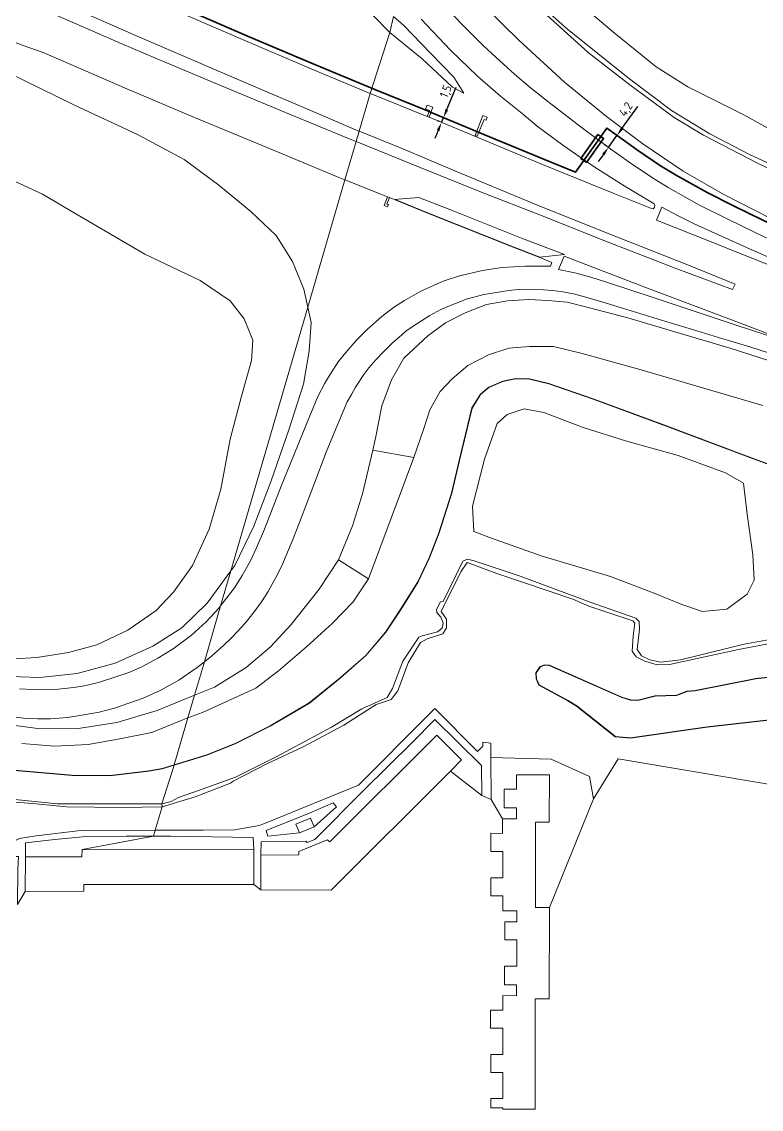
# Model space of a CAD drawing. Header units: metres. Extents: x 112942 to 118371, y 496117 to 499046.
# Drawn here: x 114960.1 to 115172.7, y 497455 to 497767.8 of the extents above; entities that cross this region are included whole.
import ezdxf

# ---------------------------------------------------------------- set-up
doc = ezdxf.new("R2010")
doc.units = ezdxf.units.M
for name, color, linetype, lineweight in [('B-WE-OG-TOPOKAART-G', 7, 'Continuous', 18), ('N-WE-KL-DATA_GLASVEZEL-G', 90, 'KL-GLASVEZEL-N', 35), ('N-WE-KL-DATA_GLASVEZEL-M', 7, 'Continuous', 18), ('N-WE-KL-DATA_GLASVEZEL_MANTELBUIS-G', 90, 'Continuous', 35)]:
    doc.layers.add(name, color=color, linetype=linetype, lineweight=lineweight)
doc.styles.add('ISO', font='isocp.shx')
doc.linetypes.add('KL-GLASVEZEL-N', pattern='A,4,-1,[101,NLCS.SHX,S=0.5,R=0,X=0,Y=0],-1,4,-1,["G",Standard,S=1,R=0,X=-0.25,Y=-0.5],-1.5', length=12.5)
doc.dimstyles.new('ISO', dxfattribs={"dimtxt": 2.5, "dimasz": 2.5, "dimexe": 1.25, "dimexo": 0.625, "dimtad": 1, "dimtxsty": 'ISO', "dimcen": 2.5, "dimadec": 0, "dimazin": 0, "dimtfac": 1, "dimtmove": 0, "dimatfit": 3, "dimfxl": 0, "dimarcsym": 0})

# ---------------------------------------------------------------- blocks, each defined once
blk = doc.blocks.new('*D68')
at = {"layer": 'Defpoints', "color": 0, "transparency": 16777216}
for p in [(115081.32, 497740.25), (115081.37, 497740.23, 6.73), (115080.79, 497738.85, 6.59)]:
    blk.add_point(p, dxfattribs=at)
at = {"layer": 'N-WE-KL-DATA_GLASVEZEL-M', "color": 0, "lineweight": -2, "transparency": 16777216}
for p, q in [((115082.29, 497742.56), (115084.97, 497749)), ((115080.21, 497739.09), (115079.59, 497739.35)), ((115080.79, 497740.47), (115080.17, 497740.73)), ((115080.75, 497738.86), (115081.32, 497740.25)), ((115079.78, 497736.56), (115078.82, 497734.25))]:
    blk.add_line(p, q, dxfattribs=at)
at = {"layer": 'N-WE-KL-DATA_GLASVEZEL-M', "color": 0, "transparency": 16777216}
for points in [[(115081.9, 497742.72), (115082.67, 497742.4), (115081.32, 497740.25)], [(115079.4, 497736.72), (115080.17, 497736.4), (115080.75, 497738.86)]]:
    blk.add_solid(points, dxfattribs=at)
at = {"layer": 'N-WE-KL-DATA_GLASVEZEL-M', "color": 0, "transparency": 16777216, "insert": (115082.21, 497747.72), "char_height": 2.5, "attachment_point": 5, "rotation": 67.3455, "style": 'ISO'}
blk.add_mtext('1,5', dxfattribs=at)
blk = doc.blocks.new('*D70')
at = {"layer": 'Defpoints', "color": 0, "transparency": 16777216}
for p in [(115131.17, 497735.09, 6.93), (115131.17, 497735.09), (115128.73, 497731.67, 6.34)]:
    blk.add_point(p, dxfattribs=at)
at = {"layer": 'N-WE-KL-DATA_GLASVEZEL-M', "color": 0, "lineweight": -2, "transparency": 16777216}
for p, q in [((115132.62, 497737.13), (115137.14, 497743.45)), ((115128.73, 497731.67), (115131.17, 497735.09)), ((115130.66, 497735.45), (115130.15, 497735.82)), ((115128.22, 497732.04), (115127.71, 497732.4)), ((115127.28, 497729.64), (115125.83, 497727.6))]:
    blk.add_line(p, q, dxfattribs=at)
at = {"layer": 'N-WE-KL-DATA_GLASVEZEL-M', "color": 0, "transparency": 16777216}
for points in [[(115132.28, 497737.37), (115132.96, 497736.88), (115131.17, 497735.09)], [(115126.94, 497729.88), (115127.62, 497729.4), (115128.73, 497731.67)]]:
    blk.add_solid(points, dxfattribs=at)
at = {"layer": 'N-WE-KL-DATA_GLASVEZEL-M', "color": 0, "transparency": 16777216, "insert": (115133.93, 497742.51), "char_height": 2.5, "attachment_point": 5, "rotation": 54.4796, "style": 'ISO'}
blk.add_mtext('4,2', dxfattribs=at)

msp = doc.modelspace()

# ---------------------------------------------------------------- linework, layer by layer
at = {"layer": 'B-WE-OG-TOPOKAART-G'}
for points, elevation in [([(115028.823, 497518.133), (115028.86, 497528.163), (115039.778, 497528.185), (115039.748, 497529.206), (115047.927, 497532.525), (115048.7, 497531.971), (115079.428, 497562.644), (115086.519, 497555.554), (115083.294, 497552.329), (115049.053, 497518.095), (115028.823, 497518.133)], -0.436), ([(115111.749, 497513.079), (115111.719, 497486.802), (115107.702, 497486.806), (115107.665, 497455.047), (115098.427, 497455.058), (115098.427, 497455.418), (115094.923, 497455.422), (115094.926, 497458.144), (115098.396, 497458.14), (115098.405, 497465.595), (115094.902, 497465.599), (115094.908, 497470.808), (115098.41, 497470.804), (115098.418, 497478.352), (115094.87, 497478.357), (115094.876, 497483.566), (115098.393, 497483.562), (115098.398, 497487.716), (115102.335, 497487.711), (115102.339, 497490.863), (115098.839, 497490.867), (115098.845, 497496.172), (115102.409, 497496.167), (115102.418, 497503.813), (115098.913, 497503.817), (115098.919, 497508.938), (115102.439, 497508.934), (115102.442, 497512.135), (115098.408, 497512.139), (115098.413, 497516.408), (115094.921, 497516.412), (115094.927, 497521.575), (115098.365, 497521.571), (115098.373, 497529.216), (115094.912, 497529.22), (115094.918, 497534.407), (115098.328, 497534.403), (115098.333, 497538.534), (115102.309, 497538.53), (115102.313, 497541.747), (115098.73, 497541.751), (115098.736, 497547.064), (115102.345, 497547.06), (115102.35, 497551.204), (115111.749, 497551.193), (115111.733, 497537.578), (115107.775, 497537.582), (115107.747, 497513.084), (115111.749, 497513.079)], -0.524), ([(115039.941, 497534.534), (115038.889, 497537.071), (115043.071, 497538.805), (115044.123, 497536.269), (115039.941, 497534.534)], -0.401), ([(115026.813, 497519.651), (114977.959, 497519.654), (114977.981, 497517.725), (114961.068, 497517.7), (114961.192, 497527.677), (114977.358, 497527.688), (114977.45, 497529.732), (115026.775, 497529.666), (115026.813, 497519.651)], -0.484)]:
    msp.add_lwpolyline(points, close=True, dxfattribs=dict(at, elevation=elevation))
for points in [[(115066.954, 497769.328, 5.147), (115065.907, 497764.714, 6.425), (115061.052, 497769.7, 6.333), (115056.823, 497772.082, 6.28), (115051.154, 497773.511, 6.29), (115044.651, 497773.774, 6.333), (115035.986, 497773.614, 6.27), (115027.538, 497775.406, 6.243), (115021.17, 497777.174, 6.187), (115000.304, 497785.128, 6.173), (114978.839, 497793.697, 6.127), (114960.274, 497800.703, 6.173), (114940.834, 497808.047, 6.087)], [(114940.834, 497808.047, 6.087), (114960.274, 497800.703, 6.173), (114978.839, 497793.697, 6.127), (115000.304, 497785.128, 6.173), (115021.17, 497777.174, 6.187), (115027.538, 497775.406, 6.243), (115035.986, 497773.614, 6.27), (115044.651, 497773.774, 6.333), (115051.154, 497773.511, 6.29), (115056.823, 497772.082, 6.28), (115061.052, 497769.7, 6.333), (115065.907, 497764.714, 6.425)], [(115057.09, 497736.345, 6.927), (115056.219, 497733.361, 6.952), (115053.588, 497734.428, 6.955), (115037.068, 497741.294, 6.953), (115016.357, 497749.88, 6.938), (115001.555, 497756.091, 6.92), (114988.857, 497761.511, 6.92), (114972.2, 497768.714, 6.95), (114951.597, 497777.71, 6.935), (114936.743, 497784.221, 6.869), (114922.036, 497790.915, 6.884), (114914.764, 497794.425, 6.794), (114915.524, 497797.889, 6.86), (114929.485, 497791.73, 6.83), (114952.513, 497781.63, 6.851), (114971.258, 497773.385, 6.908), (114993.98, 497763.432, 6.893), (115007.571, 497757.549, 6.893), (115026.012, 497749.573, 6.941), (115042.692, 497742.519, 6.926), (115055.879, 497736.836, 6.925), (115057.09, 497736.345, 6.927)], [(115065.907, 497764.714, 6.425), (115060.26, 497747.213, 6.669), (115042.175, 497754.803, 6.725), (115024.255, 497762.424, 6.695), (115008.937, 497769.044, 6.653), (114992.839, 497776.064, 6.728), (114977.402, 497782.815, 6.68), (114977.446, 497783.443, 6.647), (114965.124, 497789.659, 6.659), (114961.531, 497791.508, 6.644), (114954.486, 497795.459, 6.542)], [(114954.486, 497795.459, 6.542), (114961.531, 497791.508, 6.644), (114965.124, 497789.659, 6.659), (114977.446, 497783.443, 6.647), (114977.402, 497782.815, 6.68), (114992.839, 497776.064, 6.728), (115008.937, 497769.044, 6.653), (115024.255, 497762.424, 6.695), (115042.175, 497754.803, 6.725), (115060.26, 497747.213, 6.669)], [(115060.26, 497747.213, 6.669), (115057.09, 497736.345, 6.927), (115055.879, 497736.836, 6.925), (115042.692, 497742.519, 6.926), (115026.012, 497749.573, 6.941), (115007.571, 497757.549, 6.893), (114993.98, 497763.432, 6.893), (114971.258, 497773.385, 6.908), (114952.513, 497781.63, 6.851)], [(114951.597, 497777.71, 6.935), (114972.2, 497768.714, 6.95), (114988.857, 497761.511, 6.92), (115001.555, 497756.091, 6.92), (115016.357, 497749.88, 6.938), (115037.068, 497741.294, 6.953), (115053.588, 497734.428, 6.955), (115056.219, 497733.361, 6.952)], [(115102.938, 497778.125, -0.739), (115116.968, 497765.648, -0.739), (115134.434, 497751.674, -0.739), (115146.905, 497742.281, -0.739), (115157.899, 497735.577, -0.739), (115169.471, 497729.597, -0.739), (115182.924, 497723.459, -0.739)], [(115182.924, 497723.459, -0.739), (115169.471, 497729.597, -0.739), (115157.899, 497735.577, -0.739), (115146.905, 497742.281, -0.739), (115134.434, 497751.674, -0.739), (115116.968, 497765.648, -0.739), (115102.938, 497778.125, -0.739)], [(115182.284, 497732.865, -0.656), (115167.619, 497741.016, -0.682), (115151.53, 497749.104, -0.656), (115142.41, 497754.838, -0.662), (115130.353, 497764.626, -0.593), (115117.368, 497775.798, -0.659)], [(115117.368, 497775.798, -0.659), (115130.353, 497764.626, -0.593), (115142.41, 497754.838, -0.662), (115151.53, 497749.104, -0.656), (115167.619, 497741.016, -0.682), (115182.284, 497732.865, -0.656)], [(115182.644, 497701.614, 6.67), (115171.072, 497707.12, 6.667), (115162.828, 497711.156, 6.643), (115155.139, 497715.009, 6.58), (115150.937, 497717.305, 6.526), (115145.891, 497720.138, 6.511), (115141.446, 497722.902, 6.451), (115134.681, 497727.424, 6.406), (115128.73, 497731.672, 6.343), (115121.248, 497737.211, 6.262), (115112.168, 497744.236, 6.169), (115106.192, 497748.946, 6.055), (115101.776, 497752.741, 5.965), (115096.332, 497757.626, 5.842), (115092.808, 497760.92, 5.734), (115088.217, 497765.473, 5.596), (115083.053, 497770.792, 5.461)], [(115083.053, 497770.792, 5.461), (115088.217, 497765.473, 5.596), (115092.808, 497760.92, 5.734), (115096.332, 497757.626, 5.842), (115101.776, 497752.741, 5.965), (115106.192, 497748.946, 6.055), (115112.168, 497744.236, 6.169), (115121.248, 497737.211, 6.262), (115128.73, 497731.672, 6.343), (115134.681, 497727.424, 6.406), (115141.446, 497722.902, 6.451), (115145.891, 497720.138, 6.511), (115150.937, 497717.305, 6.526), (115155.139, 497715.009, 6.58), (115162.828, 497711.156, 6.643), (115171.072, 497707.12, 6.667), (115182.644, 497701.614, 6.67)], [(115175.599, 497711.119, 5.917), (115161.906, 497718.139, 5.893), (115150.227, 497724.868, 5.725), (115138.631, 497732.669, 5.563), (115128.19, 497740.557, 5.248), (115116.128, 497750.438, 5.053), (115102.96, 497762.536, 4.858), (115093.34, 497772.046, 4.618)], [(115093.34, 497772.046, 4.618), (115102.96, 497762.536, 4.858), (115116.128, 497750.438, 5.053), (115128.19, 497740.557, 5.248), (115138.631, 497732.669, 5.563), (115150.227, 497724.868, 5.725), (115161.906, 497718.139, 5.893), (115175.599, 497711.119, 5.917), (115193.465, 497702.893, 5.98), (115217.603, 497691.942, 6.178), (115243.978, 497681.027, 6.382), (115268.748, 497671.713, 6.37), (115290.449, 497662.85, 6.382), (115291.738, 497662.366, 6.387)], [(115109.04, 497771.52, -0.309), (115122.924, 497759.012, -0.275), (115134.929, 497749.668, -0.252), (115147.608, 497740.324, -0.195), (115156.089, 497735.171, -0.178), (115171.8, 497727.026, -0.146), (115192.538, 497717.089, -0.135)], [(115192.538, 497717.089, -0.135), (115171.8, 497727.026, -0.146), (115156.089, 497735.171, -0.178), (115147.608, 497740.324, -0.195), (115134.929, 497749.668, -0.252), (115122.924, 497759.012, -0.275), (115109.04, 497771.52, -0.309)], [(115178.008, 497671.584, 6.769), (115169.381, 497674.293, 6.682), (115160.394, 497677.026, 6.631), (115152.939, 497679.317, 6.604), (115145.269, 497681.625, 6.571), (115130.29, 497686.257, 6.466), (115124.909, 497687.894, 6.451), (115121.193, 497688.92, 6.424), (115118.659, 497689.566, 6.463), (115115.649, 497690.121, 6.394), (115112.751, 497690.493, 6.343), (115110.024, 497690.731, 6.34), (115106.379, 497690.886, 6.289), (115102.779, 497690.813, 6.253), (115100.131, 497690.573, 6.22), (115092.953, 497689.363, 6.124), (115087.873, 497688.016, 6.019), (115086.052, 497687.268, 5.953), (115083.561, 497686.346, 5.989), (115080.59, 497685.028, 5.929), (115077.405, 497683.31, 5.902), (115073.947, 497681.181, 5.818), (115070.603, 497678.889, 5.773), (115069.297, 497677.726, 5.749), (115066.651, 497675.444, 5.68), (115064.157, 497672.984, 5.59), (115061.892, 497670.579, 5.545), (115059.853, 497668.309, 5.479), (115058.459, 497666.338, 5.407), (115055.996, 497662.697, 5.278), (115054.84, 497660.649, 5.254), (115053.67, 497658.463, 5.215), (115049.949, 497649.549, 4.99), (115047.601, 497644.001, 4.87), (115044.1, 497634.658, 4.738), (115041.735, 497628.607, 4.627), (115039.278, 497622.065, 4.471), (115037.834, 497618.436, 4.33), (115036.5, 497615.259, 4.231), (115035.161, 497612.049, 4.132), (115033.383, 497608.446, 3.988), (115032.305, 497606.407, 3.868), (115030.954, 497603.989, 3.802), (115029.002, 497600.994, 3.664), (115027.208, 497598.455, 3.526), (115025.185, 497595.898, 3.424), (115023.467, 497593.919, 3.304), (115020.607, 497590.864, 3.145), (115018.123, 497588.418, 2.998), (115014.657, 497585.369, 2.896), (115012.584, 497583.766, 2.813), (115017.278, 497599.86, 2.871), (115018.282, 497601.157, 3.004), (115021.209, 497605.05, 3.22), (115023.483, 497608.575, 3.364), (115025.81, 497612.76, 3.547), (115027.487, 497616.323, 3.715), (115029.835, 497621.854, 3.895), (115034.663, 497634.242, 4.474), (115038.292, 497643.181, 4.873), (115042.219, 497652.886, 5.239), (115043.826, 497656.782, 5.362), (115045.234, 497660.033, 5.473), (115047.231, 497663.894, 5.614), (115048.88, 497666.61, 5.68), (115051.07, 497669.997, 5.785), (115053.239, 497672.701, 5.857), (115056.212, 497676.12, 5.965), (115059.499, 497679.406, 6.082), (115063.594, 497683.018, 6.172), (115066.919, 497685.616, 6.226), (115070.101, 497687.683, 6.238), (115074.803, 497690.365, 6.328), (115081.188, 497693.21, 6.412), (115085.932, 497694.722, 6.502), (115092.551, 497696.246, 6.595), (115098.062, 497697.125, 6.61), (115104.842, 497697.502, 6.676), (115112.099, 497697.514, 6.748), (115112.491, 497698.631, 6.778), (115109.052, 497699.991, 6.721), (115101.354, 497703.036, 6.757), (115076.582, 497712.899, 6.721), (115067.416, 497716.584, 6.679), (115065.776, 497717.243, 6.649), (115065.262, 497717.45, 6.655), (115053.014, 497722.373, 6.707), (115056.219, 497733.361, 6.952), (115074.651, 497725.885, 6.934), (115092.95, 497718.491, 6.922), (115108.734, 497712.384, 6.949), (115128.653, 497704.426, 6.991), (115147.902, 497696.996, 7.009), (115164.391, 497690.787, 7.045), (115165.145, 497692.364, 7.057), (115151.281, 497697.971, 7), (115131.859, 497705.662, 6.97), (115109.498, 497714.617, 6.943), (115085.288, 497724.616, 6.871), (115068.98, 497731.526, 6.949), (115057.09, 497736.345, 6.927), (115060.26, 497747.213, 6.669), (115060.988, 497746.907, 6.667), (115076.662, 497740.595, 6.597), (115077.176, 497740.359, 6.558), (115092.331, 497734.015, 6.676), (115109.786, 497726.816, 6.712), (115130.082, 497718.572, 6.742), (115141.074, 497714.098, 6.733), (115141.622, 497714.06, 6.742), (115141.96, 497714.427, 6.748), (115142.078, 497715.024, 6.748), (115141.925, 497715.434, 6.733), (115140.934, 497716.021, 6.697), (115133.211, 497720.646, 6.679), (115124.335, 497726.322, 6.679), (115115.618, 497732.37, 6.649), (115108.22, 497737.808, 6.547), (115103.895, 497741.398, 6.493), (115097.733, 497746.448, 6.322), (115091.225, 497752.118, 6.223), (115083.328, 497759.621, 5.974), (115074.905, 497768.565, 5.608)], [(115091.225, 497752.118, 6.223), (115097.733, 497746.448, 6.322), (115103.895, 497741.398, 6.493), (115108.22, 497737.808, 6.547), (115115.618, 497732.37, 6.649), (115124.335, 497726.322, 6.679), (115133.211, 497720.646, 6.679), (115140.934, 497716.021, 6.697), (115141.925, 497715.434, 6.733), (115142.078, 497715.024, 6.748), (115141.96, 497714.427, 6.748), (115141.622, 497714.06, 6.742), (115141.074, 497714.098, 6.733), (115130.082, 497718.572, 6.742), (115109.786, 497726.816, 6.712), (115092.331, 497734.015, 6.676), (115077.176, 497740.359, 6.558), (115078.25, 497743.294, 6.567), (115076.638, 497743.883, 6.63), (115076.189, 497742.653, 6.637), (115077.269, 497742.258, 6.61), (115076.662, 497740.595, 6.597), (115060.988, 497746.907, 6.667), (115060.26, 497747.213, 6.669), (115065.907, 497764.714, 6.425), (115075.192, 497757.133, 6.499), (115083.947, 497748.985, 6.522), (115087.132, 497747.289, 6.25), (115084.333, 497751.862, 5.918), (115077.603, 497758.813, 5.531), (115069.953, 497766.782, 5.193), (115066.954, 497769.328, 5.147)], [(115066.954, 497769.328, 5.147), (115069.953, 497766.782, 5.193), (115077.603, 497758.813, 5.531), (115084.333, 497751.862, 5.918), (115087.132, 497747.289, 6.25), (115083.947, 497748.985, 6.522), (115075.192, 497757.133, 6.499), (115065.907, 497764.714, 6.425), (115066.954, 497769.328, 5.147)], [(115074.905, 497768.565, 5.608), (115083.328, 497759.621, 5.974), (115091.225, 497752.118, 6.223)], [(114946.507, 497766.326, 6.638), (114960.486, 497761.022, 6.689), (114966.281, 497758.97, 6.71), (114971.307, 497756.739, 6.71), (114990.285, 497748.549, 6.701), (115009.715, 497740.334, 6.692), (115033.648, 497730.391, 6.686), (115050.555, 497723.362, 6.718), (115053.014, 497722.373, 6.707)], [(115056.219, 497733.361, 6.952), (115053.014, 497722.373, 6.707), (115050.555, 497723.362, 6.718), (115033.648, 497730.391, 6.686), (115009.715, 497740.334, 6.692), (114990.285, 497748.549, 6.701), (114971.307, 497756.739, 6.71), (114966.281, 497758.97, 6.71), (114960.486, 497761.022, 6.689), (114946.507, 497766.326, 6.638)], [(114956.074, 497753.233, 6.2), (114975.119, 497743.912, 6.113), (114993.547, 497735.333, 6.047), (115006.762, 497728.191, 6.11), (115016.766, 497720.866, 5.717), (115025.923, 497713.272, 5.7), (115033.265, 497706.345, 5.663), (115037.91, 497698.832, 5.54), (115041.229, 497690.903, 5.41), (115042.338, 497685.771, 5.28)], [(115053.014, 497722.373, 6.707), (115042.338, 497685.771, 5.28), (115041.229, 497690.903, 5.41), (115037.91, 497698.832, 5.54), (115033.265, 497706.345, 5.663), (115025.923, 497713.272, 5.7), (115016.766, 497720.866, 5.717), (115006.762, 497728.191, 6.11), (114993.547, 497735.333, 6.047), (114975.119, 497743.912, 6.113), (114956.074, 497753.233, 6.2)], [(115078.25, 497743.294, 6.567), (115077.176, 497740.359, 6.558), (115076.662, 497740.595, 6.597), (115077.269, 497742.258, 6.61), (115076.189, 497742.653, 6.637), (115076.638, 497743.883, 6.63), (115078.25, 497743.294, 6.567)], [(115090.405, 497735.135, 6.658), (115091.016, 497734.897, 6.667), (115093.005, 497739.747, 6.403), (115093.62, 497739.517, 6.409), (115093.908, 497740.365, 6.403), (115092.642, 497740.89, 6.409), (115090.405, 497735.135, 6.658)], [(115090.405, 497735.135, 6.658), (115092.642, 497740.89, 6.409), (115093.908, 497740.365, 6.403), (115093.62, 497739.517, 6.409), (115093.005, 497739.747, 6.403), (115091.016, 497734.897, 6.667), (115090.405, 497735.135, 6.658)], [(115056.219, 497733.361, 6.952), (115057.09, 497736.345, 6.927), (115068.98, 497731.526, 6.949), (115085.288, 497724.616, 6.871), (115109.498, 497714.617, 6.943), (115131.859, 497705.662, 6.97), (115151.281, 497697.971, 7), (115165.145, 497692.364, 7.057), (115164.391, 497690.787, 7.045), (115147.902, 497696.996, 7.009), (115128.653, 497704.426, 6.991), (115108.734, 497712.384, 6.949), (115092.95, 497718.491, 6.922), (115074.651, 497725.885, 6.934), (115056.219, 497733.361, 6.952)], [(114958.054, 497721.998, -0.173), (114966.082, 497718.248, -0.145), (114975.684, 497712.538, -0.235), (114995.515, 497700.972, -0.256), (115011.414, 497693.367, -0.273), (115020.04, 497687.586, -0.257), (115024.052, 497682.406, -0.21), (115026.537, 497676.284, -0.063), (115026.094, 497670.355, 0.2), (115023.222, 497660.128, -0.121), (115019.976, 497647.737, -0.211), (115017.314, 497633.355, -0.274), (115013.957, 497621.884, -0.293), (115009.159, 497611.444, -0.367), (115003.747, 497603.786, -0.507), (114998.736, 497598.447, -0.523), (114990.626, 497592.834, -0.39), (114981.674, 497588.619, -0.307), (114973.546, 497586.386, -0.367), (114964.461, 497585.002, -0.34), (114951.466, 497584.219, -0.34)], [(114951.466, 497584.219, -0.34), (114964.461, 497585.002, -0.34), (114973.546, 497586.386, -0.367), (114981.674, 497588.619, -0.307), (114990.626, 497592.834, -0.39), (114998.736, 497598.447, -0.523), (115003.747, 497603.786, -0.507), (115009.159, 497611.444, -0.367), (115013.957, 497621.884, -0.293), (115017.314, 497633.355, -0.274), (115019.976, 497647.737, -0.211), (115023.222, 497660.128, -0.121), (115026.094, 497670.355, 0.2), (115026.537, 497676.284, -0.063), (115024.052, 497682.406, -0.21), (115020.04, 497687.586, -0.257), (115011.414, 497693.367, -0.273), (114995.515, 497700.972, -0.256), (114975.684, 497712.538, -0.235), (114966.082, 497718.248, -0.145), (114958.054, 497721.998, -0.173)], [(115053.014, 497722.373, 6.707), (115065.262, 497717.45, 6.655), (115064.273, 497714.992, 6.577), (115065.254, 497714.593, 6.577), (115065.511, 497715.221, 6.577), (115065.039, 497715.401, 6.577), (115065.776, 497717.243, 6.649), (115067.416, 497716.584, 6.679), (115076.582, 497712.899, 6.721), (115101.354, 497703.036, 6.757), (115109.052, 497699.991, 6.721), (115112.491, 497698.631, 6.778), (115112.099, 497697.514, 6.748), (115104.842, 497697.502, 6.676), (115098.062, 497697.125, 6.61), (115092.551, 497696.246, 6.595), (115085.932, 497694.722, 6.502), (115081.188, 497693.21, 6.412), (115074.803, 497690.365, 6.328), (115070.101, 497687.683, 6.238), (115066.919, 497685.616, 6.226), (115063.594, 497683.018, 6.172), (115059.499, 497679.406, 6.082), (115056.212, 497676.12, 5.965), (115053.239, 497672.701, 5.857), (115051.07, 497669.997, 5.785), (115048.88, 497666.61, 5.68), (115047.231, 497663.894, 5.614), (115045.234, 497660.033, 5.473), (115043.826, 497656.782, 5.362), (115042.219, 497652.886, 5.239), (115038.292, 497643.181, 4.873), (115034.663, 497634.242, 4.474), (115029.835, 497621.854, 3.895), (115027.487, 497616.323, 3.715), (115025.81, 497612.76, 3.547), (115023.483, 497608.575, 3.364), (115021.209, 497605.05, 3.22), (115018.282, 497601.157, 3.004), (115017.278, 497599.86, 2.871), (115020.197, 497609.865, 2.693), (115021.377, 497611.478, 2.79), (115026.769, 497622.778, 3.427), (115031.785, 497635.777, 3.953), (115036.91, 497650.468, 4.693), (115041.042, 497663.598, 4.807), (115042.754, 497673.124, 4.88), (115043.307, 497681.287, 5.167), (115042.338, 497685.771, 5.28), (115053.014, 497722.373, 6.707)], [(115065.776, 497717.243, 6.649), (115065.039, 497715.401, 6.577), (115065.511, 497715.221, 6.577), (115065.254, 497714.593, 6.577), (115064.273, 497714.992, 6.577), (115065.262, 497717.45, 6.655), (115065.776, 497717.243, 6.649)], [(115116.067, 497700.881, 6.808), (115109.052, 497700.077, 6.721), (115101.354, 497703.122, 6.757), (115076.582, 497712.985, 6.721), (115067.416, 497716.67, 6.679), (115068.276, 497716.817, 6.709), (115074.245, 497717.289, 6.775), (115083.591, 497713.632, 6.79), (115103.759, 497705.618, 6.808), (115116.067, 497700.881, 6.808)], [(115142.582, 497710.715, 6.866), (115144.077, 497714.471, 6.708), (115148.738, 497711.984, 6.711), (115153.36, 497709.717, 6.76), (115168.415, 497702.912, 6.797), (115188.772, 497693.939, 6.846), (115214.608, 497682.504, 6.863), (115214.564, 497682.361, 6.863), (115184.336, 497694.103, 6.903), (115158.278, 497704.502, 6.891), (115142.582, 497710.715, 6.866)], [(115183.982, 497674.498, 6.917), (115164.892, 497680.768, 6.957), (115141.586, 497688.47, 6.817), (115128.179, 497692.915, 6.797), (115123.635, 497694.327, 6.794), (115119.066, 497695.582, 6.702), (115114.338, 497696.579, 6.691), (115115.982, 497700.423, 6.806), (115139.221, 497691.469, 6.82), (115166.395, 497681.216, 6.903), (115183.982, 497674.498, 6.917)], [(115177.674, 497669.413, 6.29), (115163.766, 497673.898, 6.263), (115150.389, 497677.86, 6.003), (115134.294, 497682.675, 5.947), (115122.909, 497685.62, 5.957), (115116.848, 497687.157, 6.01), (115111.315, 497687.69, 5.937), (115105.855, 497687.961, 5.873), (115099.752, 497687.548, 5.813), (115093.671, 497686.5, 5.727), (115087.534, 497684.137, 5.537), (115081.917, 497681.278, 5.433), (115076.846, 497677.52, 5.32), (115069.919, 497671.088, 5.04), (115066.373, 497664.842, 4.847), (115063.605, 497657.396, 4.603), (115061.788, 497648.012, 4.35), (115060.978, 497644.594, 4.245), (115058.013, 497632.086, 3.863), (115055.177, 497622.859, 3.693), (115051.179, 497613.045, 3.533), (115045.561, 497604.66, 3.063), (115037.566, 497594.476, 2.53), (115031.589, 497588.078, 2.157), (115024.563, 497582.095, 1.853), (115015.527, 497576.431, 1.777), (115009.767, 497574.11, 1.712), (115012.584, 497583.766, 2.813), (115014.657, 497585.369, 2.896), (115018.123, 497588.418, 2.998), (115020.607, 497590.864, 3.145), (115023.467, 497593.919, 3.304), (115025.185, 497595.898, 3.424), (115027.208, 497598.455, 3.526), (115029.002, 497600.994, 3.664), (115030.954, 497603.989, 3.802), (115032.305, 497606.407, 3.868), (115033.383, 497608.446, 3.988), (115035.161, 497612.049, 4.132), (115036.5, 497615.259, 4.231), (115037.834, 497618.436, 4.33), (115039.278, 497622.065, 4.471), (115041.735, 497628.607, 4.627), (115044.1, 497634.658, 4.738), (115047.601, 497644.001, 4.87), (115049.949, 497649.549, 4.99), (115053.67, 497658.463, 5.215), (115054.84, 497660.649, 5.254), (115055.996, 497662.697, 5.278), (115058.459, 497666.338, 5.407), (115059.853, 497668.309, 5.479), (115061.892, 497670.579, 5.545), (115064.157, 497672.984, 5.59), (115066.651, 497675.444, 5.68), (115069.297, 497677.726, 5.749), (115070.603, 497678.889, 5.773), (115073.947, 497681.181, 5.818), (115077.405, 497683.31, 5.902), (115080.59, 497685.028, 5.929), (115083.561, 497686.346, 5.989), (115086.052, 497687.268, 5.953), (115087.873, 497688.016, 6.019), (115092.953, 497689.363, 6.124), (115100.131, 497690.573, 6.22), (115102.779, 497690.813, 6.253), (115106.379, 497690.886, 6.289), (115110.024, 497690.731, 6.34), (115112.751, 497690.493, 6.343), (115115.649, 497690.121, 6.394), (115118.659, 497689.566, 6.463), (115121.193, 497688.92, 6.424), (115124.909, 497687.894, 6.451), (115130.29, 497686.257, 6.466), (115145.269, 497681.625, 6.571), (115152.939, 497679.317, 6.604), (115160.394, 497677.026, 6.631), (115169.381, 497674.293, 6.682), (115178.008, 497671.584, 6.769)], [(115173.152, 497657.452, 0.139), (115138.162, 497667.672, 0.058), (115121.138, 497672.39, -0.179), (115112.956, 497674.459, -0.2), (115106.044, 497674.419, -0.356), (115100.124, 497673.943, -0.338), (115094.261, 497672.001, -0.371), (115088.332, 497668.97, -0.455), (115083.838, 497665.099, -0.416), (115080.345, 497661.487, -0.482), (115077.414, 497656.176, -0.482), (115075.636, 497650.882, -0.347), (115072.816, 497642.543, -0.455), (115060.978, 497644.594, 4.245), (115061.788, 497648.012, 4.35), (115063.605, 497657.396, 4.603), (115066.373, 497664.842, 4.847), (115069.919, 497671.088, 5.04), (115076.846, 497677.52, 5.32), (115081.917, 497681.278, 5.433), (115087.534, 497684.137, 5.537), (115093.671, 497686.5, 5.727), (115099.752, 497687.548, 5.813), (115105.855, 497687.961, 5.873), (115111.315, 497687.69, 5.937), (115116.848, 497687.157, 6.01), (115122.909, 497685.62, 5.957), (115134.294, 497682.675, 5.947), (115150.389, 497677.86, 6.003), (115163.766, 497673.898, 6.263), (115177.674, 497669.413, 6.29)], [(115042.338, 497685.771, 5.28), (115020.197, 497609.865, 2.693), (115013.417, 497600.597, 2.137), (115006.082, 497593.557, 1.92), (114997.776, 497588.23, 1.49), (114986.919, 497583.384, 1.34), (114975.993, 497580.388, 0.9), (114965.256, 497579.27, 0.73), (114953.953, 497579.65, 0.633)], [(115021.377, 497611.478, 2.79), (115020.197, 497609.865, 2.693), (115042.338, 497685.771, 5.28), (115043.307, 497681.287, 5.167), (115042.754, 497673.124, 4.88), (115041.042, 497663.598, 4.807), (115036.91, 497650.468, 4.693), (115031.785, 497635.777, 3.953), (115026.769, 497622.778, 3.427), (115021.377, 497611.478, 2.79)], [(115187.702, 497635.8, -0.871), (115166.789, 497643.531, -0.871), (115145.378, 497651.588, -0.871), (115124.351, 497659.355, -0.871), (115111.647, 497663.738, -0.871), (115106.022, 497665.164, -0.871), (115101.986, 497665.247, -0.871), (115098.376, 497664.489, -0.871), (115094.315, 497662.756, -0.871), (115091.916, 497660.732, -0.871), (115089.457, 497656.738, -0.871), (115085.806, 497641.651, -0.871), (115083.616, 497632.223, -0.871), (115079.994, 497620.835, -0.871), (115077.231, 497613.671, -0.871), (115073.966, 497606.762, -0.871), (115069.098, 497598.939, -0.871), (115064.697, 497592.288, -0.871), (115058.962, 497585.58, -0.871), (115051.601, 497579.125, -0.871), (115042.744, 497571.955, -0.871), (115031.478, 497565.348, -0.871), (115021.61, 497560.353, -0.871), (115013.289, 497556.967, -0.871), (115003.869, 497554.082, -0.871), (115007.863, 497567.579, -0.031), (115012.089, 497569.137, -0.017), (115027.38, 497576.169, -0.119), (115033.895, 497581.173, -0.233), (115041.946, 497588.02, -0.296), (115049.3, 497594.708, -0.338), (115055.387, 497601.008, -0.44), (115059.744, 497607.639, -0.535), (115072.816, 497642.543, -0.455), (115075.636, 497650.882, -0.347), (115077.414, 497656.176, -0.482), (115080.345, 497661.487, -0.482), (115083.838, 497665.099, -0.416), (115088.332, 497668.97, -0.455), (115094.261, 497672.001, -0.371), (115100.124, 497673.943, -0.338), (115106.044, 497674.419, -0.356), (115112.956, 497674.459, -0.2), (115121.138, 497672.39, -0.179), (115138.162, 497667.672, 0.058), (115173.152, 497657.452, 0.139)], [(115183.526, 497591.717, -1.091), (115167.716, 497588.792, -1.091), (115149.417, 497584.313, -1.091), (115143.83, 497583.601, -1.091), (115140.666, 497584.312, -1.091), (115138.232, 497585.431, -1.091), (115136.983, 497587.266, -1.091), (115137.642, 497593.116, -1.091), (115137.523, 497595.314, -1.091), (115136.566, 497596.249, -1.091), (115123.44, 497600.869, -1.091), (115103.4, 497608.394, -1.091), (115090.188, 497612.812, -1.091), (115088.244, 497613.286, -1.091), (115086.88, 497612.64, -1.091), (115081.204, 497601.089, -1.091), (115080.51, 497600.991, -1.091), (115079.288, 497598.817, -1.091), (115079.401, 497597.955, -1.091), (115080.544, 497596.535, -1.091), (115081.25, 497594.852, -1.091), (115080.956, 497593.374, -1.091), (115079.595, 497592.372, -1.091), (115075.184, 497591.179, -1.091), (115074.201, 497590.786, -1.091), (115069.645, 497583.945, -1.091), (115066.631, 497576.088, -1.091), (115065.147, 497573.514, -1.091), (115057.868, 497570.206, -1.091), (115049.135, 497564.927, -1.091), (115033.445, 497556.513, -1.091), (115021.515, 497550.567, -1.091), (115010.939, 497546.766, -1.091), (115005.178, 497544.741, -1.091), (115003.023, 497543.561, -1.091), (115000.371, 497542.908, -1.091), (115003.898, 497553.986, -1.091), (115013.323, 497556.873, -1.091), (115021.651, 497560.262, -1.091), (115031.526, 497565.26, -1.091), (115042.801, 497571.873, -1.091), (115051.665, 497579.049, -1.091), (115059.033, 497585.51, -1.091), (115064.777, 497592.228, -1.091), (115069.182, 497598.885, -1.091), (115074.054, 497606.714, -1.091), (115077.323, 497613.632, -1.091), (115080.088, 497620.802, -1.091), (115083.713, 497632.196, -1.091), (115085.903, 497641.628, -1.091), (115089.55, 497656.699, -1.091), (115091.993, 497660.666, -1.091), (115094.368, 497662.67, -1.091), (115098.406, 497664.393, -1.091), (115101.995, 497665.147, -1.091), (115106.009, 497665.064, -1.091), (115111.618, 497663.642, -1.091), (115124.317, 497659.261, -1.091)], [(115187.667, 497635.706, -1.091), (115166.754, 497643.437, -1.091), (115145.343, 497651.494, -1.091), (115124.317, 497659.261, -1.091), (115111.618, 497663.642, -1.091), (115106.009, 497665.064, -1.091), (115101.995, 497665.147, -1.091), (115098.406, 497664.393, -1.091), (115094.368, 497662.67, -1.091), (115091.993, 497660.666, -1.091), (115089.55, 497656.699, -1.091), (115085.903, 497641.628, -1.091), (115083.713, 497632.196, -1.091), (115080.088, 497620.802, -1.091), (115077.323, 497613.632, -1.091), (115074.054, 497606.714, -1.091), (115069.182, 497598.885, -1.091), (115064.777, 497592.228, -1.091), (115059.033, 497585.51, -1.091), (115051.665, 497579.049, -1.091), (115042.801, 497571.873, -1.091), (115031.526, 497565.26, -1.091), (115021.651, 497560.262, -1.091), (115013.323, 497556.873, -1.091), (115003.898, 497553.986, -1.091), (115003.869, 497554.082, -0.871), (115013.289, 497556.967, -0.871), (115021.61, 497560.353, -0.871), (115031.478, 497565.348, -0.871), (115042.744, 497571.955, -0.871), (115051.601, 497579.125, -0.871), (115058.962, 497585.58, -0.871), (115064.697, 497592.288, -0.871), (115069.098, 497598.939, -0.871), (115073.966, 497606.762, -0.871), (115077.231, 497613.671, -0.871), (115079.994, 497620.835, -0.871), (115083.616, 497632.223, -0.871), (115085.806, 497641.651, -0.871), (115089.457, 497656.738, -0.871), (115091.916, 497660.732, -0.871), (115094.315, 497662.756, -0.871), (115098.376, 497664.489, -0.871), (115101.986, 497665.247, -0.871), (115106.022, 497665.164, -0.871), (115111.647, 497663.738, -0.871), (115124.351, 497659.355, -0.871), (115145.378, 497651.588, -0.871), (115166.789, 497643.531, -0.871), (115187.702, 497635.8, -0.871)], [(115124.317, 497659.261, -1.091), (115145.343, 497651.494, -1.091), (115166.754, 497643.437, -1.091), (115187.667, 497635.706, -1.091)], [(115109.439, 497614.241, -0.983), (115095.098, 497619.293, -0.967), (115090.078, 497621.215, -1.037), (115089.651, 497628.485, -1.013), (115093.152, 497642.039, -1.06), (115096.748, 497652.244, -1.047), (115099.58, 497654.847, -1.017), (115104.56, 497656.479, -1.067), (115110.126, 497655.457, -1.07), (115121.485, 497651.128, -1.097), (115133.61, 497647.282, -1.07), (115148.763, 497643.046, -1.037), (115162.393, 497638.086, -1.07), (115167.59, 497635.15, -1.07), (115168.588, 497626.155, -1.037), (115170.25, 497614.535, -1), (115170.601, 497607.225, -1.02), (115168.644, 497603.219, -1.053), (115162.786, 497598.919, -1.05), (115155.73, 497598.181, -1.05), (115149.862, 497600.215, -1.047), (115142.319, 497603.33, -1.043), (115129.351, 497608.234, -1.01), (115109.439, 497614.241, -0.983)], [(115109.439, 497614.241, -0.983), (115129.351, 497608.234, -1.01), (115142.319, 497603.33, -1.043), (115149.862, 497600.215, -1.047), (115155.73, 497598.181, -1.05), (115162.786, 497598.919, -1.05), (115168.644, 497603.219, -1.053), (115170.601, 497607.225, -1.02), (115170.25, 497614.535, -1), (115168.588, 497626.155, -1.037), (115167.59, 497635.15, -1.07), (115162.393, 497638.086, -1.07), (115148.763, 497643.046, -1.037), (115133.61, 497647.282, -1.07), (115121.485, 497651.128, -1.097), (115110.126, 497655.457, -1.07), (115104.56, 497656.479, -1.067), (115099.58, 497654.847, -1.017), (115096.748, 497652.244, -1.047), (115093.152, 497642.039, -1.06), (115089.651, 497628.485, -1.013), (115090.078, 497621.215, -1.037), (115095.098, 497619.293, -0.967), (115109.439, 497614.241, -0.983)], [(115059.744, 497607.639, -0.535), (115051.179, 497613.045, 3.533), (115055.177, 497622.859, 3.693), (115058.013, 497632.086, 3.863), (115060.978, 497644.594, 4.245), (115072.816, 497642.543, -0.455), (115059.744, 497607.639, -0.535)], [(115252.424, 497535.432, -0.696), (115131.485, 497555.873, -0.893), (115124.472, 497544.331, -0.582), (115123.261, 497550.756, -0.559), (115112.309, 497555.732, -0.487), (115094.943, 497556.232, -0.53), (115094.917, 497560.35, -0.517), (115092.681, 497560.593, -0.527), (115092.62, 497559.429, -0.57), (115091.084, 497557.919, -0.597), (115078.828, 497570.28, -0.737), (115077.122, 497568.575, -0.896), (115075.143, 497566.596, -0.737), (115070.998, 497562.452, -0.597), (115062.778, 497554.115, -0.577), (115056.925, 497548.212, -0.61), (115043.949, 497542.964, -0.577), (115035.542, 497539.504, -0.617), (115029.415, 497537.083, -0.641), (115028.31, 497536.646, -0.59), (115021.378, 497535.435, -0.617), (115012.254, 497535.332, -0.64), (115003.45, 497535.311, -0.713), (114998.447, 497535.301, -0.709), (115000.505, 497542.028, -0.627), (115009.956, 497544.859, -0.642), (115020.144, 497548.831, -0.642), (115020.912, 497549.389, -0.791), (115030.734, 497554.493, -0.802), (115040.951, 497559.273, -0.814), (115052.648, 497565.535, -0.745), (115061.933, 497571.417, -0.751), (115066.252, 497572.914, -0.751), (115068.223, 497575.346, -0.725), (115071.145, 497583.439, -0.748), (115074.673, 497589.296, -0.765), (115076.672, 497590.319, -0.765), (115081.153, 497591.789, -0.805), (115082.197, 497593.547, -0.805), (115082.179, 497596.001, -0.902), (115080.637, 497598.203, -0.902), (115086.355, 497609.573, -0.842), (115088.116, 497612.336, -0.842), (115096.658, 497609.173, -0.796), (115118.537, 497601.768, -0.839), (115123.1, 497599.745, -0.65), (115135.79, 497595.482, -0.65), (115136.321, 497594.826, -0.65), (115135.836, 497591.187, -0.731), (115135.52, 497586.792, -0.731), (115136.729, 497585.168, -0.731), (115139.185, 497583.921, -0.731), (115142.761, 497582.881, -0.731), (115146.321, 497582.997, -0.731), (115166.101, 497587.315, -0.696), (115184.242, 497590.682, -0.731)], [(115184.242, 497590.682, -0.731), (115166.101, 497587.315, -0.696), (115146.321, 497582.997, -0.731), (115142.761, 497582.881, -0.731), (115139.185, 497583.921, -0.731), (115136.729, 497585.168, -0.731), (115135.52, 497586.792, -0.731), (115135.836, 497591.187, -0.731), (115136.321, 497594.826, -0.65), (115135.79, 497595.482, -0.65), (115123.1, 497599.745, -0.65), (115118.537, 497601.768, -0.839), (115096.658, 497609.173, -0.796), (115088.116, 497612.336, -0.842), (115086.355, 497609.573, -0.842), (115080.637, 497598.203, -0.902), (115082.179, 497596.001, -0.902), (115082.197, 497593.547, -0.805), (115081.153, 497591.789, -0.805), (115076.672, 497590.319, -0.765), (115074.673, 497589.296, -0.765), (115071.145, 497583.439, -0.748), (115068.223, 497575.346, -0.725), (115066.252, 497572.914, -0.751), (115061.933, 497571.417, -0.751), (115052.648, 497565.535, -0.745), (115040.951, 497559.273, -0.814), (115030.734, 497554.493, -0.802), (115020.912, 497549.389, -0.791), (115020.144, 497548.831, -0.642), (115009.956, 497544.859, -0.642), (115000.505, 497542.028, -0.627), (115000.371, 497542.908, -1.091), (115003.023, 497543.561, -1.091), (115005.178, 497544.741, -1.091), (115010.939, 497546.766, -1.091), (115021.515, 497550.567, -1.091), (115033.445, 497556.513, -1.091), (115049.135, 497564.927, -1.091), (115057.868, 497570.206, -1.091), (115065.147, 497573.514, -1.091), (115066.631, 497576.088, -1.091), (115069.645, 497583.945, -1.091), (115074.201, 497590.786, -1.091), (115075.184, 497591.179, -1.091), (115079.595, 497592.372, -1.091), (115080.956, 497593.374, -1.091), (115081.25, 497594.852, -1.091), (115080.544, 497596.535, -1.091), (115079.401, 497597.955, -1.091), (115079.288, 497598.817, -1.091), (115080.51, 497600.991, -1.091), (115081.204, 497601.089, -1.091), (115086.88, 497612.64, -1.091), (115088.244, 497613.286, -1.091), (115090.188, 497612.812, -1.091), (115103.4, 497608.394, -1.091), (115123.44, 497600.869, -1.091), (115136.566, 497596.249, -1.091), (115137.523, 497595.314, -1.091), (115137.642, 497593.116, -1.091), (115136.983, 497587.266, -1.091), (115138.232, 497585.431, -1.091), (115140.666, 497584.312, -1.091), (115143.83, 497583.601, -1.091), (115149.417, 497584.313, -1.091), (115167.716, 497588.792, -1.091), (115183.526, 497591.717, -1.091)], [(115009.767, 497574.11, 1.712), (115015.527, 497576.431, 1.777), (115024.563, 497582.095, 1.853), (115031.589, 497588.078, 2.157), (115037.566, 497594.476, 2.53), (115045.561, 497604.66, 3.063), (115051.179, 497613.045, 3.533), (115059.744, 497607.639, -0.535), (115055.387, 497601.008, -0.44), (115049.3, 497594.708, -0.338), (115041.946, 497588.02, -0.296), (115033.895, 497581.173, -0.233), (115027.38, 497576.169, -0.119), (115012.089, 497569.137, -0.017), (115007.863, 497567.579, -0.031), (115009.767, 497574.11, 1.712)], [(114953.953, 497579.65, 0.633), (114965.256, 497579.27, 0.73), (114975.993, 497580.388, 0.9), (114986.919, 497583.384, 1.34), (114997.776, 497588.23, 1.49), (115006.082, 497593.557, 1.92), (115013.417, 497600.597, 2.137), (115020.197, 497609.865, 2.693), (115017.278, 497599.86, 2.871), (115016.728, 497599.148, 2.798), (115013.099, 497595.26, 2.642), (115008.921, 497591.374, 2.384), (115003.589, 497587.486, 2.135), (114999.215, 497584.789, 2), (114994.44, 497582.178, 1.805), (114990.91, 497580.691, 1.67), (114987.191, 497579.378, 1.592), (114982.162, 497577.777, 1.415), (114978.119, 497576.836, 1.352), (114974.953, 497576.382, 1.262), (114970.565, 497575.843, 1.109), (114963.241, 497575.793, 0.983), (114959.482, 497575.955, 0.905)], [(114959.482, 497575.955, 0.905), (114963.241, 497575.793, 0.983), (114970.565, 497575.843, 1.109), (114974.953, 497576.382, 1.262), (114978.119, 497576.836, 1.352), (114982.162, 497577.777, 1.415), (114987.191, 497579.378, 1.592), (114990.91, 497580.691, 1.67), (114994.44, 497582.178, 1.805), (114999.215, 497584.789, 2), (115003.589, 497587.486, 2.135), (115008.921, 497591.374, 2.384), (115013.099, 497595.26, 2.642), (115016.728, 497599.148, 2.798), (115017.278, 497599.86, 2.871), (115012.584, 497583.766, 2.813), (115010.485, 497582.143, 2.728), (115005.239, 497578.414, 2.453), (114999.858, 497575.453, 2.318), (114994.997, 497573.274, 2.15), (114986.734, 497570.43, 1.931), (114982.377, 497569.288, 1.82), (114977.99, 497568.443, 1.742), (114973.25, 497567.759, 1.613), (114968.412, 497567.361, 1.511), (114964.712, 497567.311, 1.43), (114960.597, 497567.566, 1.319), (114951.78, 497568.601, 1.04)], [(115012.584, 497583.766, 2.813), (115009.767, 497574.11, 1.712), (114999.011, 497569.774, 1.59), (114987.432, 497566.238, 1.387), (114975.739, 497564.448, 1.27), (114964.701, 497564.513, 1.1), (114949.296, 497566.593, 0.91)], [(114951.78, 497568.601, 1.04), (114960.597, 497567.566, 1.319), (114964.712, 497567.311, 1.43), (114968.412, 497567.361, 1.511), (114973.25, 497567.759, 1.613), (114977.99, 497568.443, 1.742), (114982.377, 497569.288, 1.82), (114986.734, 497570.43, 1.931), (114994.997, 497573.274, 2.15), (114999.858, 497575.453, 2.318), (115005.239, 497578.414, 2.453), (115010.485, 497582.143, 2.728), (115012.584, 497583.766, 2.813)], [(115174.538, 497579.33, -1.487), (115171.071, 497578.963, -1.487), (115153.688, 497575.495, -1.478), (115151.3, 497575.281, -1.478), (115148.312, 497574.185, -1.478), (115142.113, 497573.975, -1.478), (115137.2, 497572.74, -1.478), (115135.138, 497572.811, -1.478), (115132.593, 497573.571, -1.478), (115111.77, 497582.725, -1.492), (115110.221, 497582.91, -1.492), (115109.024, 497582.266, -1.492), (115107.905, 497580.586, -1.492), (115108.003, 497578.819, -1.492), (115108.733, 497577.021, -1.492), (115116.892, 497572.635, -1.492), (115119.565, 497570.977, -1.492), (115130.689, 497562.143, -1.492), (115135.038, 497561.767, -1.492), (115157.157, 497564.98, -1.492), (115181.662, 497567.753, -1.492)], [(115181.662, 497567.753, -1.492), (115157.157, 497564.98, -1.492), (115135.038, 497561.767, -1.492), (115130.689, 497562.143, -1.492), (115119.565, 497570.977, -1.492), (115116.892, 497572.635, -1.492), (115108.733, 497577.021, -1.492), (115108.003, 497578.819, -1.492), (115107.905, 497580.586, -1.492), (115109.024, 497582.266, -1.492), (115110.221, 497582.91, -1.492), (115111.77, 497582.725, -1.492), (115132.593, 497573.571, -1.478), (115135.138, 497572.811, -1.478), (115137.2, 497572.74, -1.478), (115142.113, 497573.975, -1.478), (115148.312, 497574.185, -1.478), (115151.3, 497575.281, -1.478), (115153.688, 497575.495, -1.478), (115171.071, 497578.963, -1.487), (115174.538, 497579.33, -1.487)], [(115174.54, 497579.229, -1.627), (115171.086, 497578.864, -1.627), (115153.702, 497575.396, -1.627), (115151.322, 497575.183, -1.627), (115148.332, 497574.086, -1.627), (115142.127, 497573.876, -1.627), (115137.21, 497572.639, -1.627), (115135.122, 497572.712, -1.627), (115132.558, 497573.477, -1.627), (115111.743, 497582.628, -1.627), (115110.241, 497582.807, -1.627), (115109.094, 497582.189, -1.627), (115108.006, 497580.558, -1.627), (115108.102, 497578.841, -1.627), (115108.812, 497577.092, -1.627), (115116.942, 497572.721, -1.627), (115119.623, 497571.059, -1.627), (115130.728, 497562.24, -1.627), (115135.035, 497561.867, -1.627), (115157.144, 497565.08, -1.627), (115181.649, 497567.852, -1.627)], [(115181.649, 497567.852, -1.627), (115157.144, 497565.08, -1.627), (115135.035, 497561.867, -1.627), (115130.728, 497562.24, -1.627), (115119.623, 497571.059, -1.627), (115116.942, 497572.721, -1.627), (115108.812, 497577.092, -1.627), (115108.102, 497578.841, -1.627), (115108.006, 497580.558, -1.627), (115109.094, 497582.189, -1.627), (115110.241, 497582.807, -1.627), (115111.743, 497582.628, -1.627), (115132.558, 497573.477, -1.627), (115135.122, 497572.712, -1.627), (115137.21, 497572.639, -1.627), (115142.127, 497573.876, -1.627), (115148.332, 497574.086, -1.627), (115151.322, 497575.183, -1.627), (115153.702, 497575.396, -1.627), (115171.086, 497578.864, -1.627), (115174.54, 497579.229, -1.627)], [(114949.296, 497566.593, 0.91), (114964.701, 497564.513, 1.1), (114975.739, 497564.448, 1.27), (114987.432, 497566.238, 1.387), (114999.011, 497569.774, 1.59), (115009.767, 497574.11, 1.712)], [(115009.767, 497574.11, 1.712), (115007.863, 497567.579, -0.031), (115005.932, 497566.868, -0.037), (114997.466, 497563.449, -0.1), (114988.311, 497561.568, -0.17), (114979.185, 497559.993, -0.193), (114969.55, 497559.503, -0.277), (114960.101, 497560.207, -0.387)], [(114960.101, 497560.207, -0.387), (114969.55, 497559.503, -0.277), (114979.185, 497559.993, -0.193), (114988.311, 497561.568, -0.17), (114997.466, 497563.449, -0.1), (115005.932, 497566.868, -0.037), (115007.863, 497567.579, -0.031), (115003.869, 497554.082, -0.871), (115000.474, 497553.065, -0.926), (114996.62, 497552.345, -0.926), (114985.404, 497551.076, -0.926), (114974.567, 497551.151, -0.926), (114934.635, 497554.619, -0.926)], [(115078.828, 497570.28, -0.737), (115091.084, 497557.919, -0.597), (115092.62, 497559.429, -0.57), (115092.681, 497560.593, -0.527), (115094.917, 497560.35, -0.517), (115094.943, 497556.232, -0.53), (115095.021, 497544.154, -0.51), (115092.385, 497545.266, -0.507), (115092.284, 497553.888, -0.507), (115078.836, 497567.168, -0.703), (115072.42, 497560.645, -0.69), (115058.31, 497546.722, -0.673), (115044.38, 497532.638, -0.607), (115042.187, 497531.732, -0.553), (115041.72, 497532.124, -0.553), (115028.878, 497531.956, -0.555), (115028.86, 497528.163, -0.436), (115028.823, 497518.133, -0.436), (115026.813, 497519.651, -0.484), (115026.775, 497529.666, -0.484), (115026.609, 497533.218, -0.63), (115002.924, 497533.552, -0.743), (114997.938, 497533.553, -0.738), (114998.447, 497535.301, -0.709), (115003.45, 497535.311, -0.713), (115012.254, 497535.332, -0.64), (115021.378, 497535.435, -0.617), (115028.31, 497536.646, -0.59), (115029.415, 497537.083, -0.641), (115035.542, 497539.504, -0.617), (115043.949, 497542.964, -0.577), (115056.925, 497548.212, -0.61), (115062.778, 497554.115, -0.577), (115070.998, 497562.452, -0.597), (115075.143, 497566.596, -0.737), (115077.122, 497568.575, -0.896), (115078.828, 497570.28, -0.737)], [(115028.86, 497528.163, -0.436), (115028.878, 497531.956, -0.555), (115041.72, 497532.124, -0.553), (115042.187, 497531.732, -0.553), (115044.38, 497532.638, -0.607), (115058.31, 497546.722, -0.673), (115072.42, 497560.645, -0.69), (115078.836, 497567.168, -0.703), (115092.284, 497553.888, -0.507), (115092.385, 497545.266, -0.507), (115083.294, 497552.329, -0.436), (115086.519, 497555.554, -0.436), (115079.428, 497562.644, -0.436), (115048.7, 497531.971, -0.436), (115047.927, 497532.525, -0.436), (115039.748, 497529.206, -0.436), (115039.778, 497528.185, -0.436), (115028.86, 497528.163, -0.436)], [(115124.472, 497544.331, -0.582), (115111.749, 497513.079, -0.524), (115107.747, 497513.084, -0.524), (115107.775, 497537.582, -0.524), (115111.733, 497537.578, -0.524), (115111.749, 497551.193, -0.524), (115102.35, 497551.204, -0.524), (115102.345, 497547.06, -0.524), (115098.736, 497547.064, -0.524), (115098.73, 497541.751, -0.524), (115102.313, 497541.747, -0.524), (115102.309, 497538.53, -0.524), (115098.333, 497538.534, -0.524), (115095.021, 497544.154, -0.51), (115094.943, 497556.232, -0.53), (115112.309, 497555.732, -0.487), (115123.261, 497550.756, -0.559), (115124.472, 497544.331, -0.582)], [(114934.635, 497554.619, -0.926), (114974.567, 497551.151, -0.926), (114985.404, 497551.076, -0.926), (114996.62, 497552.345, -0.926), (115000.474, 497553.065, -0.926), (115003.869, 497554.082, -0.871)], [(115003.869, 497554.082, -0.871), (115003.898, 497553.986, -1.091), (115000.497, 497552.967, -1.116), (114996.635, 497552.246, -1.116), (114985.41, 497550.976, -1.116), (114974.562, 497551.051, -1.116), (114934.64, 497554.518, -1.116)], [(114934.64, 497554.518, -1.116), (114974.562, 497551.051, -1.116), (114985.41, 497550.976, -1.116), (114996.635, 497552.246, -1.116), (115000.497, 497552.967, -1.116), (115003.898, 497553.986, -1.091)], [(115003.898, 497553.986, -1.091), (115000.371, 497542.908, -1.091), (114995.801, 497542.86, -1.116), (114970.379, 497542.863, -1.116), (114951.518, 497544.765, -1.116)], [(114947.457, 497544.256, -0.834), (114963.146, 497542.955, -0.868), (114972.999, 497541.996, -0.839)], [(115000.371, 497542.908, -1.091), (115000.505, 497542.028, -0.627), (114989.013, 497541.854, -0.839), (114972.999, 497541.996, -0.839), (114963.146, 497542.955, -0.868), (114947.457, 497544.256, -0.834)], [(114951.518, 497544.765, -1.116), (114970.379, 497542.863, -1.116), (114995.801, 497542.86, -1.116), (115000.371, 497542.908, -1.091)], [(115039.941, 497534.534, -0.401), (115030.844, 497533.635, -0.494), (115030.364, 497535.206, -0.643), (115043.016, 497540.344, -0.64), (115049.636, 497543.158, -0.63), (115050.554, 497542.002, -0.63), (115044.123, 497536.269, -0.401), (115043.071, 497538.805, -0.401), (115038.889, 497537.071, -0.401), (115039.941, 497534.534, -0.401)], [(115030.364, 497535.206, -0.643), (115030.844, 497533.635, -0.494), (115039.941, 497534.534, -0.401), (115044.123, 497536.269, -0.401), (115050.554, 497542.002, -0.63), (115049.636, 497543.158, -0.63), (115043.016, 497540.344, -0.64), (115030.364, 497535.206, -0.643)], [(114972.999, 497541.996, -0.839), (114989.013, 497541.854, -0.839), (115000.505, 497542.028, -0.627), (114998.447, 497535.301, -0.709), (114977.016, 497535.258, -0.69), (114964.255, 497533.663, -0.68), (114959.502, 497532.922, -0.773)], [(114952.974, 497529.704, -0.777), (114959.502, 497532.922, -0.773), (114964.255, 497533.663, -0.68), (114977.016, 497535.258, -0.69), (114998.447, 497535.301, -0.709), (114997.938, 497533.553, -0.738), (114990.091, 497533.555, -0.73), (114977.54, 497533.352, -0.73), (114969.65, 497532.594, -0.727), (114961.177, 497531.659, -0.727), (114961.192, 497527.677, -0.484), (114961.068, 497517.7, -0.484), (114958.896, 497513.966, -0.6), (114958.974, 497524.047, -0.6), (114959.147, 497527.767, -0.612), (114926.704, 497527.717, -0.612), (114903.563, 497504.807, -0.613), (114900.134, 497504.455, -0.66), (114908.87, 497513.323, -0.61), (114918.595, 497523.055, -0.574), (114925.677, 497530.143, -0.593), (114947.883, 497529.798, -0.713), (114952.974, 497529.704, -0.777)], [(114977.54, 497533.352, -0.73), (114990.091, 497533.555, -0.73), (114997.938, 497533.553, -0.738), (114977.45, 497529.732, -0.484), (114977.358, 497527.688, -0.484), (114961.192, 497527.677, -0.484), (114961.177, 497531.659, -0.727), (114969.65, 497532.594, -0.727), (114977.54, 497533.352, -0.73)], [(115026.775, 497529.666, -0.484), (114977.45, 497529.732, -0.484), (114997.938, 497533.553, -0.738), (115002.924, 497533.552, -0.743), (115026.609, 497533.218, -0.63), (115026.775, 497529.666, -0.484)]]:
    msp.add_polyline3d(points, dxfattribs=at)
at = {"layer": 'N-WE-KL-DATA_GLASVEZEL-G', "flags": 128}
msp.add_lwpolyline([(114509.734, 498020.355), (114519.828, 498014.63), (114532.295, 498007.637), (114547.431, 497999.207), (114554.569, 497995.219), (114561.698, 497991.236), (114576.34, 497983.145), (114594.008, 497973.536), (114612.78, 497963.411), (114629.357, 497954.521), (114637.087, 497950.389), (114659.016, 497938.907), (114663.476, 497936.6), (114670.112, 497933.227), (114681.314, 497927.562), (114688.002, 497924.245), (114688.002, 497924.245), (114699.381, 497918.468), (114713.724, 497911.12), (114722.775, 497906.57), (114739.305, 497898.205), (114758.236, 497888.959), (114781.307, 497877.636), (114789.929, 497873.442), (114806.071, 497865.567), (114820.247, 497858.793), (114832.07, 497853.143), (114839.35, 497849.661), (114859.114, 497839.161), (114859.834, 497838.808), (114861.029, 497838.223), (114918.608, 497811.949), (114920.617, 497810.991), (114927.641, 497808.928), (114945.501, 497801.09), (114955.15, 497796.805), (114965.848, 497790.973), (114978.069, 497784.16), (114993.439, 497777.439), (115009.534, 497770.42), (115024.846, 497763.803), (115042.759, 497756.185), (115061.558, 497748.294), (115077.255, 497741.973), (115077.779, 497741.733), (115092.907, 497735.4), (115110.354, 497728.204), (115119.312, 497724.566), (115128.235, 497737.264), (115131.2, 497735.069), (115137.069, 497730.88), (115143.723, 497726.432), (115148.029, 497723.754), (115152.972, 497720.979), (115157.087, 497718.73), (115164.692, 497714.92), (115172.898, 497710.903), (115184.421, 497705.42), (115193.888, 497701.085), (115205.145, 497695.936), (115213.536, 497692.157), (115219.93, 497689.177), (115224.911, 497687.06), (115232.819, 497683.83), (115236.05, 497682.537), (115239.06, 497681.366), (115251.825, 497676.544), (115276.956, 497667.151), (115291.756, 497661.561), (115301.108, 497658.029), (115320.058, 497650.863), (115338.866, 497643.693), (115343.986, 497641.686), (115350.871, 497638.768), (115360.275, 497634.799), (115365.004, 497632.73), (115366.013, 497632.289), (115368.097, 497631.377), (115378.556, 497626.904), (115381.75, 497621.432), (115390.867, 497617.898), (115409.483, 497610.935)], dxfattribs=at)
at = {"layer": 'N-WE-KL-DATA_GLASVEZEL_MANTELBUIS-G'}
msp.add_lwpolyline([(115122.456, 497727.301), (115127.343, 497734.255), (115125.706, 497735.405), (115120.82, 497728.45)], close=True, dxfattribs=at)

# ---------------------------------------------------------------- dimensions: what is measured, and where the dimension line sits
at = {"layer": 'N-WE-KL-DATA_GLASVEZEL-M'}
for p1, p2, distance, picture, middle in [((115080.789, 497738.847, 6.586), (115081.367, 497740.231, 6.727), 0.047, '*D68', (115082.208, 497747.724)), ((115128.73, 497731.672, 6.343), (115131.17, 497735.09, 6.931), 0, '*D70', (115133.929, 497742.505))]:
    dim = msp.add_aligned_dim(p1=p1, p2=p2, distance=distance, dimstyle='ISO', dxfattribs=at)
    dim.commit()
    dim.dimension.update_dxf_attribs({"geometry": picture, "text_midpoint": middle})

doc.saveas('drawing.dxf')
